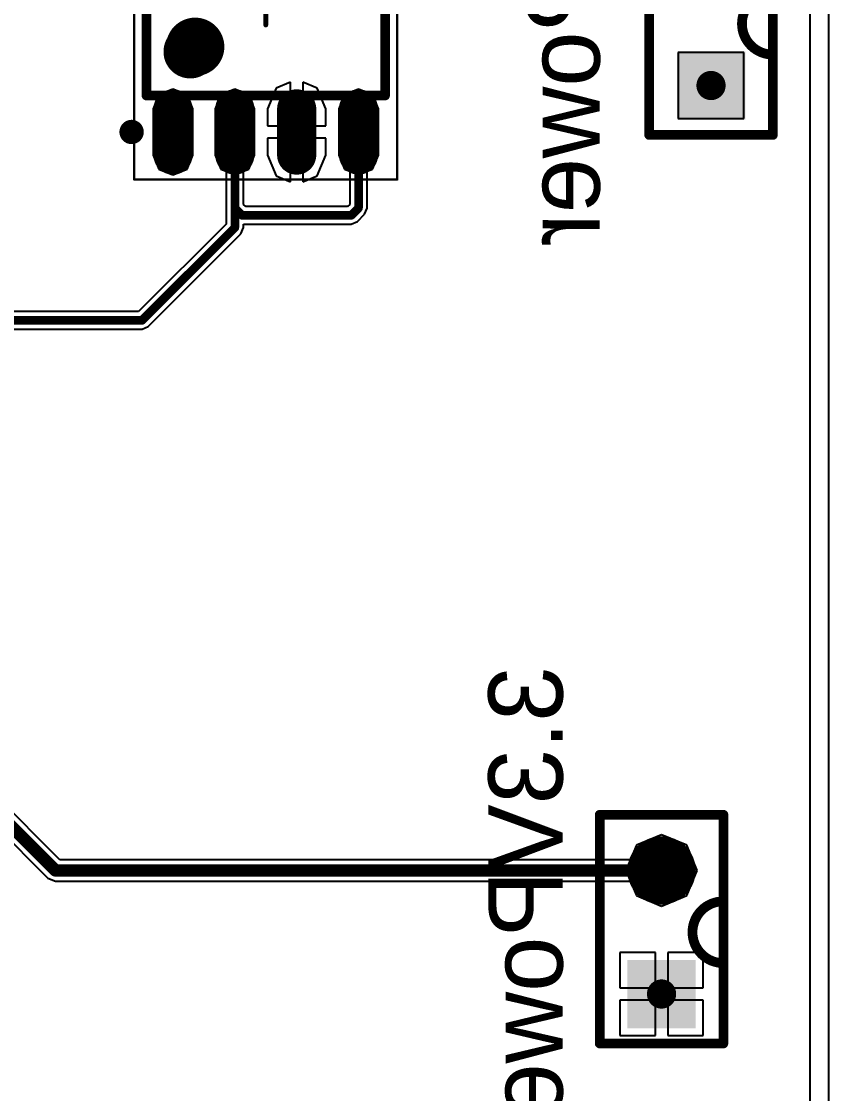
# Model space of a CAD drawing. Header units: millimetres. Extents: x 67 to 176, y 11 to 117.
# Drawn here: x 159.58 to 176.15, y 67.55 to 89.58 of the extents above; entities that cross this region are included whole.
import ezdxf

# ---------------------------------------------------------------- set-up
doc = ezdxf.new("R2010")
doc.units = ezdxf.units.MM
for name, color, linetype in [('BottomLayer', 5, 'Continuous'), ('BottomOverlay', 54, 'Continuous'), ('BottomSolder', 6, 'Continuous'), ('Mechanical13', 56, 'Continuous'), ('Mechanical15', 56, 'Continuous'), ('MultiLayer', 9, 'Continuous'), ('PadHoleLayer', 156, 'Continuous'), ('TopLayer', 1, 'Continuous'), ('TopOverlay', 2, 'Continuous'), ('TopPaste', 8, 'Continuous'), ('TopSolder', 216, 'Continuous')]:
    doc.layers.add(name, color=color, linetype=linetype)

# ---------------------------------------------------------------- blocks, each defined once
blk = doc.blocks.new('12VP_____B_1')
at = {"layer": 'BottomLayer', "const_width": 0.6}
blk.add_lwpolyline([(2.24, 0, 1), (2.84, 0, 1)], format="xyb", close=True, dxfattribs=at)
at = {"layer": 'BottomLayer'}
blk.add_solid([(-0.6, -0.6), (0.6, -0.6), (-0.6, 0.6), (0.6, 0.6)], dxfattribs=at)
at = {"layer": 'BottomOverlay', "const_width": 0.2}
for points in [[(-1.016, 1.27), (-1.016, -1.27)], [(-1.016, 1.27), (3.683, 1.27)], [(3.683, 1.27), (3.683, -1.27)], [(-1.016, -1.27), (1.905, -1.27)], [(0.635, -1.27), (3.683, -1.27)]]:
    blk.add_lwpolyline(points, dxfattribs=at)
at = {"layer": 'BottomOverlay', "const_width": 0.1}
for points in [[(-1.066, 1.27, 1), (-0.966, 1.27, 1)], [(-1.066, 1.27, 1), (-0.966, 1.27, 1)], [(3.633, 1.27, 1), (3.733, 1.27, 1)], [(3.633, 1.27, 1), (3.733, 1.27, 1)], [(-1.066, -1.27, 1), (-0.966, -1.27, 1)], [(-1.066, -1.27, 1), (-0.966, -1.27, 1)], [(0.585, -1.27, 1), (0.685, -1.27, 1)], [(0.585, -1.27, 1), (0.685, -1.27, 1)], [(1.855, -1.27, 1), (1.955, -1.27, 1)], [(1.855, -1.27, 1), (1.955, -1.27, 1)], [(3.633, -1.27, 1), (3.733, -1.27, 1)], [(3.633, -1.27, 1), (3.733, -1.27, 1)]]:
    blk.add_lwpolyline(points, format="xyb", close=True, dxfattribs=at)
at = {"layer": 'BottomOverlay', "const_width": 0.2}
blk.add_lwpolyline([(0.635, -1.27, -1), (1.905, -1.27)], format="xyb", dxfattribs=at)
at = {"layer": 'BottomSolder', "const_width": 0.702}
blk.add_lwpolyline([(2.189, 0, 1), (2.891, 0, 1)], format="xyb", close=True, dxfattribs=at)
at = {"layer": 'BottomSolder'}
blk.add_solid([(-0.702, -0.702), (0.702, -0.702), (-0.702, 0.702), (0.702, 0.702)], dxfattribs=at)
at = {"layer": 'MultiLayer', "const_width": 0.6}
blk.add_lwpolyline([(2.24, 0, 1), (2.84, 0, 1)], format="xyb", close=True, dxfattribs=at)
at = {"layer": 'MultiLayer'}
blk.add_solid([(-0.6, -0.6), (0.6, -0.6), (-0.6, 0.6), (0.6, 0.6)], dxfattribs=at)
at = {"layer": 'PadHoleLayer', "const_width": 0.3}
for points in [[(-0.15, 0, 1), (0.15, 0, 1)], [(2.39, 0, 1), (2.69, 0, 1)]]:
    blk.add_lwpolyline(points, format="xyb", close=True, dxfattribs=at)
at = {"layer": 'TopLayer', "const_width": 0.6}
blk.add_lwpolyline([(2.24, 0, 1), (2.84, 0, 1)], format="xyb", close=True, dxfattribs=at)
at = {"layer": 'TopLayer'}
blk.add_solid([(-0.6, -0.6), (0.6, -0.6), (-0.6, 0.6), (0.6, 0.6)], dxfattribs=at)
at = {"layer": 'TopSolder', "const_width": 0.702}
blk.add_lwpolyline([(2.189, 0, 1), (2.891, 0, 1)], format="xyb", close=True, dxfattribs=at)
at = {"layer": 'TopSolder'}
blk.add_solid([(-0.702, -0.702), (0.702, -0.702), (-0.702, 0.702), (0.702, 0.702)], dxfattribs=at)
blk = doc.blocks.new('12VP_____B_2')
at = {"layer": 'BottomLayer', "const_width": 0.6}
blk.add_lwpolyline([(2.24, 0, 1), (2.84, 0, 1)], format="xyb", close=True, dxfattribs=at)
at = {"layer": 'BottomLayer'}
blk.add_solid([(-0.6, -0.6), (0.6, -0.6), (-0.6, 0.6), (0.6, 0.6)], dxfattribs=at)
at = {"layer": 'BottomOverlay', "const_width": 0.2}
for points in [[(-1.016, 1.27), (3.683, 1.27)], [(-1.016, 1.27), (-1.016, -1.27)], [(3.683, 1.27), (3.683, -1.27)], [(-1.016, -1.27), (1.905, -1.27)], [(0.635, -1.27), (3.683, -1.27)]]:
    blk.add_lwpolyline(points, dxfattribs=at)
at = {"layer": 'BottomOverlay', "const_width": 0.1}
for points in [[(-1.066, 1.27, 1), (-0.966, 1.27, 1)], [(-1.066, 1.27, 1), (-0.966, 1.27, 1)], [(3.633, 1.27, 1), (3.733, 1.27, 1)], [(3.633, 1.27, 1), (3.733, 1.27, 1)], [(-1.066, -1.27, 1), (-0.966, -1.27, 1)], [(-1.066, -1.27, 1), (-0.966, -1.27, 1)], [(0.585, -1.27, 1), (0.685, -1.27, 1)], [(0.585, -1.27, 1), (0.685, -1.27, 1)], [(1.855, -1.27, 1), (1.955, -1.27, 1)], [(1.855, -1.27, 1), (1.955, -1.27, 1)], [(3.633, -1.27, 1), (3.733, -1.27, 1)], [(3.633, -1.27, 1), (3.733, -1.27, 1)]]:
    blk.add_lwpolyline(points, format="xyb", close=True, dxfattribs=at)
at = {"layer": 'BottomOverlay', "const_width": 0.2}
blk.add_lwpolyline([(0.635, -1.27, -1), (1.905, -1.27)], format="xyb", dxfattribs=at)
at = {"layer": 'BottomSolder', "const_width": 0.702}
blk.add_lwpolyline([(2.189, 0, 1), (2.891, 0, 1)], format="xyb", close=True, dxfattribs=at)
at = {"layer": 'BottomSolder'}
blk.add_solid([(-0.702, -0.702), (0.702, -0.702), (-0.702, 0.702), (0.702, 0.702)], dxfattribs=at)
at = {"layer": 'MultiLayer', "const_width": 0.6}
blk.add_lwpolyline([(2.24, 0, 1), (2.84, 0, 1)], format="xyb", close=True, dxfattribs=at)
at = {"layer": 'MultiLayer'}
blk.add_solid([(-0.6, -0.6), (0.6, -0.6), (-0.6, 0.6), (0.6, 0.6)], dxfattribs=at)
at = {"layer": 'PadHoleLayer', "const_width": 0.3}
for points in [[(-0.15, 0, 1), (0.15, 0, 1)], [(2.39, 0, 1), (2.69, 0, 1)]]:
    blk.add_lwpolyline(points, format="xyb", close=True, dxfattribs=at)
at = {"layer": 'TopLayer', "const_width": 0.6}
blk.add_lwpolyline([(2.24, 0, 1), (2.84, 0, 1)], format="xyb", close=True, dxfattribs=at)
at = {"layer": 'TopLayer'}
blk.add_solid([(-0.6, -0.6), (0.6, -0.6), (-0.6, 0.6), (0.6, 0.6)], dxfattribs=at)
at = {"layer": 'TopSolder', "const_width": 0.702}
blk.add_lwpolyline([(2.189, 0, 1), (2.891, 0, 1)], format="xyb", close=True, dxfattribs=at)
at = {"layer": 'TopSolder'}
blk.add_solid([(-0.702, -0.702), (0.702, -0.702), (-0.702, 0.702), (0.702, 0.702)], dxfattribs=at)
blk = doc.blocks.new('TC4428_72')
at = {"layer": 'Mechanical13', "const_width": 0.1}
for points in [[(-1.95, 2.45), (1.95, 2.45)], [(-1.95, 2.45), (-1.95, -2.45)], [(1.95, 2.45), (1.95, -2.45)], [(-1.95, -2.45), (1.95, -2.45)]]:
    blk.add_lwpolyline(points, dxfattribs=at)
at = {"layer": 'Mechanical13'}
for points, const_width in [([(-1.975, 2.45, 1), (-1.925, 2.45, 1)], 0.05), ([(-1.975, 2.45, 1), (-1.925, 2.45, 1)], 0.05), ([(1.925, 2.45, 1), (1.975, 2.45, 1)], 0.05), ([(1.925, 2.45, 1), (1.975, 2.45, 1)], 0.05), ([(-0.55, 1.55, 1), (-1.55, 1.55, 1)], 0.1), ([(-1.575, 1.55, 1), (-1.525, 1.55, 1)], 0.05), ([(-0.575, 1.55, 1), (-0.525, 1.55, 1)], 0.05), ([(-1.975, -2.45, 1), (-1.925, -2.45, 1)], 0.05), ([(-1.975, -2.45, 1), (-1.925, -2.45, 1)], 0.05), ([(1.925, -2.45, 1), (1.975, -2.45, 1)], 0.05), ([(1.925, -2.45, 1), (1.975, -2.45, 1)], 0.05)]:
    blk.add_lwpolyline(points, format="xyb", close=True, dxfattribs=dict(at, const_width=const_width))
at = {"layer": 'Mechanical15'}
for points, const_width in [([(-3.675, 2.7), (3.675, 2.7)], 0.05), ([(-3.675, 2.7), (-3.675, -2.7)], 0.05), ([(3.675, 2.7), (3.675, -2.7)], 0.05), ([(0, 0.5), (0, -0.5)], 0.1), ([(-0.5, 0), (0.5, 0)], 0.1), ([(-3.675, -2.7), (3.675, -2.7)], 0.05)]:
    blk.add_lwpolyline(points, dxfattribs=dict(at, const_width=const_width))
for points, const_width in [([(-3.687, 2.7, 1), (-3.662, 2.7, 1)], 0.025), ([(-3.687, 2.7, 1), (-3.662, 2.7, 1)], 0.025), ([(3.663, 2.7, 1), (3.688, 2.7, 1)], 0.025), ([(3.663, 2.7, 1), (3.688, 2.7, 1)], 0.025), ([(-0.025, 0.5, 1), (0.025, 0.5, 1)], 0.05), ([(-0.525, 0, 1), (-0.475, 0, 1)], 0.05), ([(0.475, 0, 1), (0.525, 0, 1)], 0.05), ([(-0.025, -0.5, 1), (0.025, -0.5, 1)], 0.05), ([(-3.687, -2.7, 1), (-3.662, -2.7, 1)], 0.025), ([(-3.687, -2.7, 1), (-3.662, -2.7, 1)], 0.025), ([(3.663, -2.7, 1), (3.688, -2.7, 1)], 0.025), ([(3.663, -2.7, 1), (3.688, -2.7, 1)], 0.025)]:
    blk.add_lwpolyline(points, format="xyb", close=True, dxfattribs=dict(at, const_width=const_width))
at = {"layer": 'TopLayer', "const_width": 0.6}
for points in [[(-3.175, 1.905), (-2.225, 1.905)], [(2.225, 1.905), (3.175, 1.905)], [(-3.175, 0.635), (-2.225, 0.635)], [(2.225, 0.635), (3.175, 0.635)], [(-3.175, -0.635), (-2.225, -0.635)], [(2.225, -0.635), (3.175, -0.635)], [(-3.175, -1.905), (-2.225, -1.905)], [(2.225, -1.905), (3.175, -1.905)]]:
    blk.add_lwpolyline(points, dxfattribs=at)
at = {"layer": 'TopLayer', "const_width": 0.3}
for points in [[(-3.325, 1.905, 1), (-3.025, 1.905, 1)], [(-2.375, 1.905, 1), (-2.075, 1.905, 1)], [(2.075, 1.905, 1), (2.375, 1.905, 1)], [(3.025, 1.905, 1), (3.325, 1.905, 1)], [(-3.325, 0.635, 1), (-3.025, 0.635, 1)], [(-2.375, 0.635, 1), (-2.075, 0.635, 1)], [(2.075, 0.635, 1), (2.375, 0.635, 1)], [(3.025, 0.635, 1), (3.325, 0.635, 1)], [(-3.325, -0.635, 1), (-3.025, -0.635, 1)], [(-2.375, -0.635, 1), (-2.075, -0.635, 1)], [(2.075, -0.635, 1), (2.375, -0.635, 1)], [(3.025, -0.635, 1), (3.325, -0.635, 1)], [(-3.325, -1.905, 1), (-3.025, -1.905, 1)], [(-2.375, -1.905, 1), (-2.075, -1.905, 1)], [(2.075, -1.905, 1), (2.375, -1.905, 1)], [(3.025, -1.905, 1), (3.325, -1.905, 1)]]:
    blk.add_lwpolyline(points, format="xyb", close=True, dxfattribs=at)
at = {"layer": 'TopOverlay'}
for points, const_width in [([(-2.575, 2.755, 1), (-2.825, 2.755, 1)], 0.25), ([(-2.887, 2.755, 1), (-2.763, 2.755, 1)], 0.125), ([(-2.637, 2.755, 1), (-2.512, 2.755, 1)], 0.125), ([(-2, 2.45, 1), (-1.9, 2.45, 1)], 0.1), ([(-2, 2.45, 1), (-1.9, 2.45, 1)], 0.1), ([(1.9, 2.45, 1), (2, 2.45, 1)], 0.1), ([(1.9, 2.45, 1), (2, 2.45, 1)], 0.1), ([(-0.65, 1.45, 1), (-1.25, 1.45, 1)], 0.6), ([(-1.4, 1.45, 1), (-1.1, 1.45, 1)], 0.3), ([(-0.8, 1.45, 1), (-0.5, 1.45, 1)], 0.3), ([(-2, -2.45, 1), (-1.9, -2.45, 1)], 0.1), ([(-2, -2.45, 1), (-1.9, -2.45, 1)], 0.1), ([(1.9, -2.45, 1), (2, -2.45, 1)], 0.1), ([(1.9, -2.45, 1), (2, -2.45, 1)], 0.1)]:
    blk.add_lwpolyline(points, format="xyb", close=True, dxfattribs=dict(at, const_width=const_width))
at = {"layer": 'TopOverlay', "const_width": 0.2}
for points in [[(-1.95, 2.45), (1.95, 2.45)], [(-1.95, 2.45), (-1.95, -2.45)], [(1.95, 2.45), (1.95, -2.45)], [(-1.95, -2.45), (1.95, -2.45)]]:
    blk.add_lwpolyline(points, dxfattribs=at)
at = {"layer": 'TopPaste', "const_width": 0.6}
for points in [[(-3.175, 1.905), (-2.225, 1.905)], [(2.225, 1.905), (3.175, 1.905)], [(-3.175, 0.635), (-2.225, 0.635)], [(2.225, 0.635), (3.175, 0.635)], [(-3.175, -0.635), (-2.225, -0.635)], [(2.225, -0.635), (3.175, -0.635)], [(-3.175, -1.905), (-2.225, -1.905)], [(2.225, -1.905), (3.175, -1.905)]]:
    blk.add_lwpolyline(points, dxfattribs=at)
at = {"layer": 'TopPaste', "const_width": 0.3}
for points in [[(-3.325, 1.905, 1), (-3.025, 1.905, 1)], [(-2.375, 1.905, 1), (-2.075, 1.905, 1)], [(2.075, 1.905, 1), (2.375, 1.905, 1)], [(3.025, 1.905, 1), (3.325, 1.905, 1)], [(-3.325, 0.635, 1), (-3.025, 0.635, 1)], [(-2.375, 0.635, 1), (-2.075, 0.635, 1)], [(2.075, 0.635, 1), (2.375, 0.635, 1)], [(3.025, 0.635, 1), (3.325, 0.635, 1)], [(-3.325, -0.635, 1), (-3.025, -0.635, 1)], [(-2.375, -0.635, 1), (-2.075, -0.635, 1)], [(2.075, -0.635, 1), (2.375, -0.635, 1)], [(3.025, -0.635, 1), (3.325, -0.635, 1)], [(-3.325, -1.905, 1), (-3.025, -1.905, 1)], [(-2.375, -1.905, 1), (-2.075, -1.905, 1)], [(2.075, -1.905, 1), (2.375, -1.905, 1)], [(3.025, -1.905, 1), (3.325, -1.905, 1)]]:
    blk.add_lwpolyline(points, format="xyb", close=True, dxfattribs=at)
at = {"layer": 'TopSolder', "const_width": 0.803}
for points in [[(-3.175, 1.905), (-2.225, 1.905)], [(2.225, 1.905), (3.175, 1.905)], [(-3.175, 0.635), (-2.225, 0.635)], [(2.225, 0.635), (3.175, 0.635)], [(-3.175, -0.635), (-2.225, -0.635)], [(2.225, -0.635), (3.175, -0.635)], [(-3.175, -1.905), (-2.225, -1.905)], [(2.225, -1.905), (3.175, -1.905)]]:
    blk.add_lwpolyline(points, dxfattribs=at)
at = {"layer": 'TopSolder', "const_width": 0.402}
for points in [[(-3.376, 1.905, 1), (-2.974, 1.905, 1)], [(-2.426, 1.905, 1), (-2.024, 1.905, 1)], [(2.024, 1.905, 1), (2.426, 1.905, 1)], [(2.974, 1.905, 1), (3.376, 1.905, 1)], [(-3.376, 0.635, 1), (-2.974, 0.635, 1)], [(-2.426, 0.635, 1), (-2.024, 0.635, 1)], [(2.024, 0.635, 1), (2.426, 0.635, 1)], [(2.974, 0.635, 1), (3.376, 0.635, 1)], [(-3.376, -0.635, 1), (-2.974, -0.635, 1)], [(-2.426, -0.635, 1), (-2.024, -0.635, 1)], [(2.024, -0.635, 1), (2.426, -0.635, 1)], [(2.974, -0.635, 1), (3.376, -0.635, 1)], [(-3.376, -1.905, 1), (-2.974, -1.905, 1)], [(-2.426, -1.905, 1), (-2.024, -1.905, 1)], [(2.024, -1.905, 1), (2.426, -1.905, 1)], [(2.974, -1.905, 1), (3.376, -1.905, 1)]]:
    blk.add_lwpolyline(points, format="xyb", close=True, dxfattribs=at)

msp = doc.modelspace()

# ---------------------------------------------------------------- linework, layer by layer
at = {"layer": 'BottomLayer'}
for p, q in [((176.149, 115.697), (176.149, 11.303)), ((174.412, 88.941), (173.06, 88.941)), ((173.06, 88.941), (173.06, 87.589)), ((174.412, 87.589), (174.412, 88.941)), ((173.06, 87.589), (174.412, 87.589)), ((160.365, 72.356), (154.207, 78.515)), ((153.96, 78.139), (160.118, 71.98)), ((172.72, 72.868), (172.202, 72.654)), ((173.238, 72.654), (172.72, 72.868)), ((172.202, 72.654), (172.079, 72.356)), ((173.452, 72.136), (173.238, 72.654)), ((172.079, 72.356), (160.365, 72.356)), ((173.238, 71.618), (173.452, 72.136)), ((160.118, 71.98), (160.274, 71.916)), ((160.274, 71.916), (172.079, 71.916)), ((172.079, 71.916), (172.202, 71.618)), ((172.202, 71.618), (172.72, 71.404)), ((172.72, 71.404), (173.238, 71.618)), ((172.593, 70.45), (171.866, 70.45)), ((171.866, 70.45), (171.866, 69.723)), ((172.593, 69.723), (172.593, 70.45)), ((173.574, 70.45), (172.847, 70.45)), ((172.847, 70.45), (172.847, 69.723)), ((173.574, 69.723), (173.574, 70.45)), ((171.866, 69.723), (172.593, 69.723)), ((172.847, 69.723), (173.574, 69.723)), ((172.593, 69.469), (171.866, 69.469)), ((171.866, 69.469), (171.866, 68.742)), ((172.593, 68.742), (172.593, 69.469)), ((173.574, 69.469), (172.847, 69.469)), ((172.847, 69.469), (172.847, 68.742)), ((173.574, 68.742), (173.574, 69.469)), ((171.866, 68.742), (172.593, 68.742)), ((172.847, 68.742), (173.574, 68.742))]:
    msp.add_line(p, q, dxfattribs=at)
at = {"layer": 'BottomLayer', "const_width": 0.254}
for points in [[(154.051, 78.359), (160.274, 72.136)], [(160.274, 72.136), (172.72, 72.136)]]:
    msp.add_lwpolyline(points, dxfattribs=at)
at = {"layer": 'BottomLayer', "const_width": 0.127}
for points in [[(160.21, 72.136, 1), (160.338, 72.136, 1)], [(160.21, 72.136, 1), (160.338, 72.136, 1)], [(172.656, 72.136, 1), (172.784, 72.136, 1)]]:
    msp.add_lwpolyline(points, format="xyb", close=True, dxfattribs=at)
at = {"layer": 'TopLayer'}
for p, q in [((175.768, 116.713), (175.768, 11.303)), ((174.412, 88.941), (173.06, 88.941)), ((173.06, 88.941), (173.06, 87.589)), ((174.412, 87.589), (174.412, 88.941)), ((162.687, 88.192), (162.399, 88.073)), ((162.975, 88.073), (162.687, 88.192)), ((163.957, 88.192), (163.669, 88.073)), ((164.245, 88.073), (163.957, 88.192)), ((164.803, 88.209), (164.627, 87.785)), ((165.1, 88.332), (164.803, 88.209)), ((165.1, 87.437), (165.1, 88.332)), ((165.651, 88.209), (165.354, 88.332)), ((165.354, 88.332), (165.354, 87.437)), ((165.827, 87.785), (165.651, 88.209)), ((166.497, 88.192), (166.209, 88.073)), ((166.785, 88.073), (166.497, 88.192)), ((162.399, 88.073), (162.28, 87.785)), ((163.094, 87.785), (162.975, 88.073)), ((163.669, 88.073), (163.55, 87.785)), ((164.364, 87.785), (164.245, 88.073)), ((166.209, 88.073), (166.09, 87.785)), ((166.904, 87.785), (166.785, 88.073)), ((162.28, 87.785), (162.28, 86.835)), ((163.094, 86.835), (163.094, 87.785)), ((163.55, 87.785), (163.55, 86.835)), ((164.364, 86.835), (164.364, 87.785)), ((164.627, 87.785), (164.627, 87.437)), ((165.827, 87.437), (165.827, 87.785)), ((166.09, 87.785), (166.09, 86.835)), ((166.904, 86.835), (166.904, 87.785)), ((173.06, 87.589), (174.412, 87.589)), ((164.627, 87.437), (165.1, 87.437)), ((165.354, 87.437), (165.827, 87.437)), ((165.1, 87.183), (164.627, 87.183)), ((164.627, 87.183), (164.627, 86.835)), ((165.1, 86.288), (165.1, 87.183)), ((165.827, 87.183), (165.354, 87.183)), ((165.354, 87.183), (165.354, 86.288)), ((165.827, 86.835), (165.827, 87.183)), ((162.28, 86.835), (162.399, 86.547)), ((162.975, 86.547), (163.094, 86.835)), ((163.55, 86.835), (163.669, 86.547)), ((164.245, 86.547), (164.364, 86.835)), ((164.627, 86.835), (164.803, 86.411)), ((165.651, 86.411), (165.827, 86.835)), ((166.09, 86.835), (166.209, 86.547)), ((166.785, 86.547), (166.904, 86.835)), ((162.399, 86.547), (162.687, 86.428)), ((162.687, 86.428), (162.975, 86.547)), ((163.669, 86.547), (163.778, 86.502)), ((163.778, 86.502), (163.778, 85.418)), ((164.136, 86.502), (164.245, 86.547)), ((164.136, 85.821), (164.136, 86.502)), ((164.803, 86.411), (165.1, 86.288)), ((165.354, 86.288), (165.651, 86.411)), ((166.209, 86.547), (166.318, 86.502)), ((166.318, 86.502), (166.318, 85.821)), ((166.676, 86.502), (166.785, 86.547)), ((166.676, 85.747), (166.676, 86.502)), ((164.18, 85.777), (164.136, 85.821)), ((166.274, 85.777), (164.18, 85.777)), ((166.318, 85.821), (166.274, 85.777)), ((166.623, 85.62), (166.676, 85.747)), ((166.475, 85.472), (166.623, 85.62)), ((163.778, 85.418), (161.978, 83.618)), ((164.083, 85.218), (164.136, 85.344)), ((164.136, 85.344), (164.136, 85.419)), ((164.136, 85.419), (166.348, 85.419)), ((166.348, 85.419), (166.475, 85.472)), ((162.178, 83.313), (164.083, 85.218)), ((161.978, 83.618), (155.067, 83.618)), ((162.052, 83.26), (162.178, 83.313)), ((155.141, 83.26), (162.052, 83.26)), ((172.72, 72.868), (172.202, 72.654)), ((173.238, 72.654), (172.72, 72.868)), ((172.202, 72.654), (171.988, 72.136)), ((173.452, 72.136), (173.238, 72.654)), ((171.988, 72.136), (172.202, 71.618)), ((173.238, 71.618), (173.452, 72.136)), ((172.202, 71.618), (172.72, 71.404)), ((172.72, 71.404), (173.238, 71.618)), ((172.593, 70.45), (171.866, 70.45)), ((171.866, 70.45), (171.866, 69.723)), ((172.593, 69.723), (172.593, 70.45)), ((173.574, 70.45), (172.847, 70.45)), ((172.847, 70.45), (172.847, 69.723)), ((173.574, 69.723), (173.574, 70.45)), ((171.866, 69.723), (172.593, 69.723)), ((172.847, 69.723), (173.574, 69.723)), ((172.593, 69.469), (171.866, 69.469)), ((171.866, 69.469), (171.866, 68.742)), ((172.593, 68.742), (172.593, 69.469)), ((173.574, 69.469), (172.847, 69.469)), ((172.847, 69.469), (172.847, 68.742)), ((173.574, 68.742), (173.574, 69.469)), ((171.866, 68.742), (172.593, 68.742)), ((172.847, 68.742), (173.574, 68.742))]:
    msp.add_line(p, q, dxfattribs=at)
at = {"layer": 'TopLayer', "const_width": 0.178}
for points in [[(163.957, 85.747), (163.957, 87.31)], [(166.497, 85.747), (166.497, 87.31)], [(163.957, 85.344), (163.957, 85.747)], [(163.957, 85.747), (164.106, 85.598)], [(166.348, 85.598), (166.497, 85.747)], [(164.106, 85.598), (166.348, 85.598)], [(162.052, 83.439), (163.957, 85.344)], [(155.067, 83.439), (162.052, 83.439)]]:
    msp.add_lwpolyline(points, dxfattribs=at)
at = {"layer": 'TopLayer', "const_width": 0.0889}
for points in [[(163.913, 87.31, 1), (164.001, 87.31, 1)], [(166.453, 87.31, 1), (166.541, 87.31, 1)], [(163.913, 85.747, 1), (164.001, 85.747, 1)], [(163.913, 85.747, 1), (164.001, 85.747, 1)], [(163.913, 85.747, 1), (164.001, 85.747, 1)], [(166.453, 85.747, 1), (166.541, 85.747, 1)], [(166.453, 85.747, 1), (166.541, 85.747, 1)], [(164.061, 85.598, 1), (164.15, 85.598, 1)], [(164.061, 85.598, 1), (164.15, 85.598, 1)], [(166.304, 85.598, 1), (166.393, 85.598, 1)], [(166.304, 85.598, 1), (166.393, 85.598, 1)], [(163.913, 85.344, 1), (164.001, 85.344, 1)], [(163.913, 85.344, 1), (164.001, 85.344, 1)], [(162.008, 83.439, 1), (162.096, 83.439, 1)], [(162.008, 83.439, 1), (162.096, 83.439, 1)]]:
    msp.add_lwpolyline(points, format="xyb", close=True, dxfattribs=at)

# ---------------------------------------------------------------- block references
at = {"rotation": 90}
for name, p in [('TC4428_72', (164.592, 90.01)), ('12VP_____B_2', (173.736, 88.265)), ('12VP_____B_1', (172.72, 69.596))]:
    msp.add_blockref(name, p, dxfattribs=at)

# ---------------------------------------------------------------- texts
at = {"layer": 'BottomOverlay', "text_generation_flag": 2}
for s, p in [('12VPower', (171.45, 94.361)), ('3.3VPower', (170.688, 76.327))]:
    msp.add_text(s, height=1.524, rotation=90, dxfattribs=at).set_placement(p)

doc.saveas('drawing.dxf')
